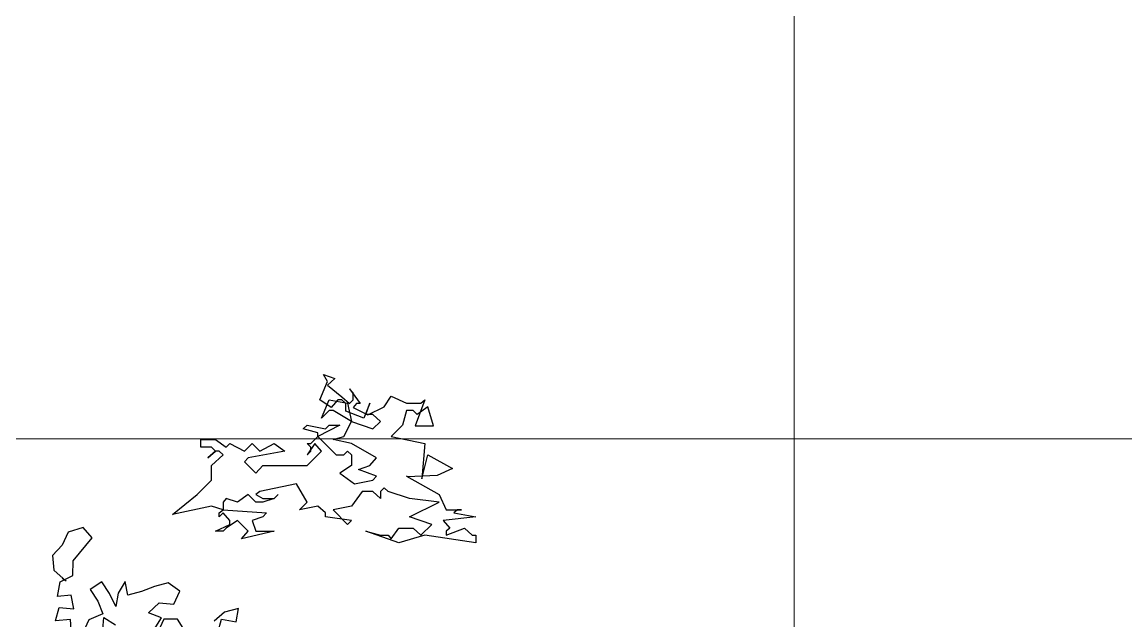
# Model space of a CAD drawing. Header units: millimetres. Extents: x 684983 to 685377, y 990360 to 990509.
# Drawn here: x 685190.895 to 685192.442, y 990423.783 to 990424.623 of the extents above; entities that cross this region are included whole.
import ezdxf

# ---------------------------------------------------------------- set-up
doc = ezdxf.new("R2010")
doc.units = ezdxf.units.MM
doc.layers.add('grid', color=8, linetype='Continuous', lineweight=9)
doc.layers.add('SYMBOLS', color=7, linetype='Continuous')
doc.layers.add('VENGA TREE', color=7, linetype='Continuous')

# ---------------------------------------------------------------- blocks, each defined once
blk = doc.blocks.new('A$C7BFB01F8')
at = {"layer": 'SYMBOLS', "color": 99}
blk.add_lwpolyline([(1.9519, 4.5114), (1.9824, 4.4873), (1.9985, 4.4728), (2.0065, 4.4809), (2.0065, 4.4954), (1.9985, 4.5035), (2.021, 4.4728), (2.0129, 4.4728), (2.0065, 4.4649), (2.037, 4.4488), (2.0717, 4.4661), (2.086, 4.4885), (2.1182, 4.474), (2.1487, 4.474), (2.1567, 4.4805), (2.1366, 4.4263), (2.1752, 4.4263), (2.1631, 4.4661), (2.1406, 4.45), (2.1327, 4.458), (2.1182, 4.458), (2.1102, 4.4275), (2.086, 4.4034), (2.1567, 4.389), (2.1509, 4.3145), (2.1631, 4.3648), (2.2151, 4.3359), (2.183, 4.3215), (2.1204, 4.3187), (2.1182, 4.3198), (2.1873, 4.2813), (2.2017, 4.2492), (2.2339, 4.2492), (2.2259, 4.2492), (2.2178, 4.2427), (2.2644, 4.2347), (2.1954, 4.2267), (2.2097, 4.2107), (2.2017, 4.2042), (2.2017, 4.1961), (2.2403, 4.2107), (2.2564, 4.1961), (2.2644, 4.1961), (2.2644, 4.1801), (2.1567, 4.1961), (2.1021, 4.1801), (2.0331, 4.2042), (2.0636, 4.1961), (2.0796, 4.1961), (2.086, 4.1881), (2.1021, 4.2107), (2.1327, 4.2107), (2.1487, 4.1961), (2.1713, 4.2187), (2.1246, 4.2347), (2.1873, 4.2653), (2.1246, 4.2733), (2.0796, 4.2878), (2.0717, 4.2957), (2.0636, 4.2878), (2.0636, 4.2733), (2.0476, 4.2878), (2.025, 4.2878), (2.0026, 4.2571), (1.964, 4.2492), (1.9946, 4.2187), (2.0026, 4.2267), (1.948, 4.2347), (1.948, 4.2427), (1.9319, 4.2571), (1.8934, 4.2492), (1.9094, 4.2653), (1.8869, 4.3038), (1.8099, 4.2878), (1.8017, 4.2813), (1.8163, 4.2733), (1.8403, 4.2733), (1.8483, 4.2813), (1.8403, 4.2733), (1.8163, 4.2653), (1.8017, 4.2653), (1.7857, 4.2813), (1.7632, 4.2653), (1.739, 4.2733), (1.7327, 4.2653), (1.7327, 4.2492), (1.8243, 4.2427), (1.8163, 4.2347), (1.7937, 4.2267), (1.8017, 4.2042), (1.8403, 4.2042), (1.7713, 4.1881), (1.7857, 4.2042), (1.7632, 4.2267), (1.739, 4.2107), (1.7327, 4.2042), (1.7166, 4.2042), (1.7472, 4.2187), (1.7472, 4.2267), (1.7327, 4.2427), (1.7246, 4.2347), (1.7246, 4.2427), (1.7327, 4.2492), (1.7086, 4.2571), (1.6261, 4.2395), (1.678, 4.2813), (1.7086, 4.3117), (1.7086, 4.3424), (1.7327, 4.3648), (1.7246, 4.3729), (1.7166, 4.3729), (1.7005, 4.3584), (1.7166, 4.3729), (1.7086, 4.3809), (1.6861, 4.3809), (1.6861, 4.397), (1.7166, 4.397), (1.739, 4.3809), (1.7472, 4.389), (1.7777, 4.3729), (1.7937, 4.389), (1.8099, 4.3729), (1.8403, 4.389), (1.8627, 4.3729), (1.7857, 4.3584), (1.7777, 4.3504), (1.8017, 4.3263), (1.8163, 4.3424), (1.9094, 4.3424), (1.9399, 4.3729), (1.9255, 4.389), (1.9094, 4.3648), (1.9173, 4.3729), (1.9173, 4.3809), (1.9094, 4.389), (1.9173, 4.389), (1.9319, 4.4034), (1.9319, 4.4115), (1.9013, 4.4194), (1.9094, 4.4275), (1.948, 4.4194), (1.956, 4.4275), (1.9784, 4.4275), (1.9319, 4.4034), (1.9704, 4.3648), (1.9865, 4.3648), (1.9946, 4.3729), (2.0026, 4.3648), (2.0026, 4.3424), (1.9784, 4.3263), (2.009, 4.3038), (2.0476, 4.3117), (2.0556, 4.3198), (2.0171, 4.3343), (2.041, 4.3424), (2.0556, 4.3584), (2.0026, 4.389), (1.964, 4.397), (1.9865, 4.4034), (2.0026, 4.4354), (1.964, 4.458), (1.956, 4.458), (1.9399, 4.442), (1.956, 4.4805), (1.9946, 4.474), (2.0026, 4.4354), (2.0476, 4.4194), (2.0636, 4.4354), (2.0476, 4.45), (2.0331, 4.45), (2.041, 4.474), (2.0289, 4.4424), (1.9905, 4.4568), (1.9905, 4.4728), (1.9824, 4.4809), (1.9743, 4.4809), (1.9599, 4.4649), (1.9359, 4.4809), (1.9519, 4.5195), (1.9438, 4.5339), (1.9679, 4.5259), (1.9519, 4.5114), (1.9519, 4.5114)], dxfattribs=at)
at = {"layer": 'SYMBOLS', "color": 73}
for points in [[(1.7219, 3.9911), (1.7295, 4.0189), (1.7601, 4.0137), (1.7651, 4.0417), (1.736, 4.0338), (1.7137, 4.0151)], [(1.6524, 3.9946), (1.6365, 4.0193), (1.608, 4.0192), (1.5953, 3.9918)], [(1.5881, 3.9976), (1.6031, 4.0222), (1.5756, 4.0323), (1.5981, 4.0536), (1.6289, 4.0509), (1.6416, 4.0783), (1.6173, 4.0959), (1.5882, 4.0881), (1.5614, 4.0775), (1.5323, 4.0697), (1.5271, 4.0986), (1.512, 4.0741), (1.507, 4.0461), (1.4938, 4.0731), (1.4779, 4.0977), (1.4532, 4.0818), (1.4692, 4.0571), (1.4798, 4.0303), (1.4502, 4.0174), (1.4375, 3.9901)], [(1.4788, 3.9891), (1.4817, 4.0224), (1.5062, 4.0074)], [(1.4139, 3.987), (1.4115, 4.0182), (1.3803, 4.0158), (1.3879, 4.0435), (1.4186, 4.0408), (1.4134, 4.0697), (1.3847, 4.0671), (1.39, 4.0976), (1.417, 4.1108), (1.4171, 4.1418), (1.4575, 4.19), (1.4388, 4.2123), (1.4069, 4.2021), (1.3941, 4.1748), (1.3742, 4.1533), (1.3766, 4.1221), (1.403, 4.0991), (1.3942, 4.1049)]]:
    blk.add_lwpolyline(points, dxfattribs=at)

msp = doc.modelspace()

# ---------------------------------------------------------------- linework, layer by layer
at = {"layer": 'grid'}
for p, q in [((685191.9771, 990509.1548), (685191.9771, 990370.8996)), ((685221.1591, 990424.0381), (685118.727, 990424.0381))]:
    msp.add_line(p, q, dxfattribs=at)

# ---------------------------------------------------------------- block references
at = {"layer": 'VENGA TREE', "xscale": 0.666594931465463, "yscale": 0.666594931465463, "zscale": 0.666594931465463}
msp.add_blockref('A$C7BFB01F8', (685190.0218, 990421.106, 97.749), dxfattribs=at)

doc.saveas('drawing.dxf')
